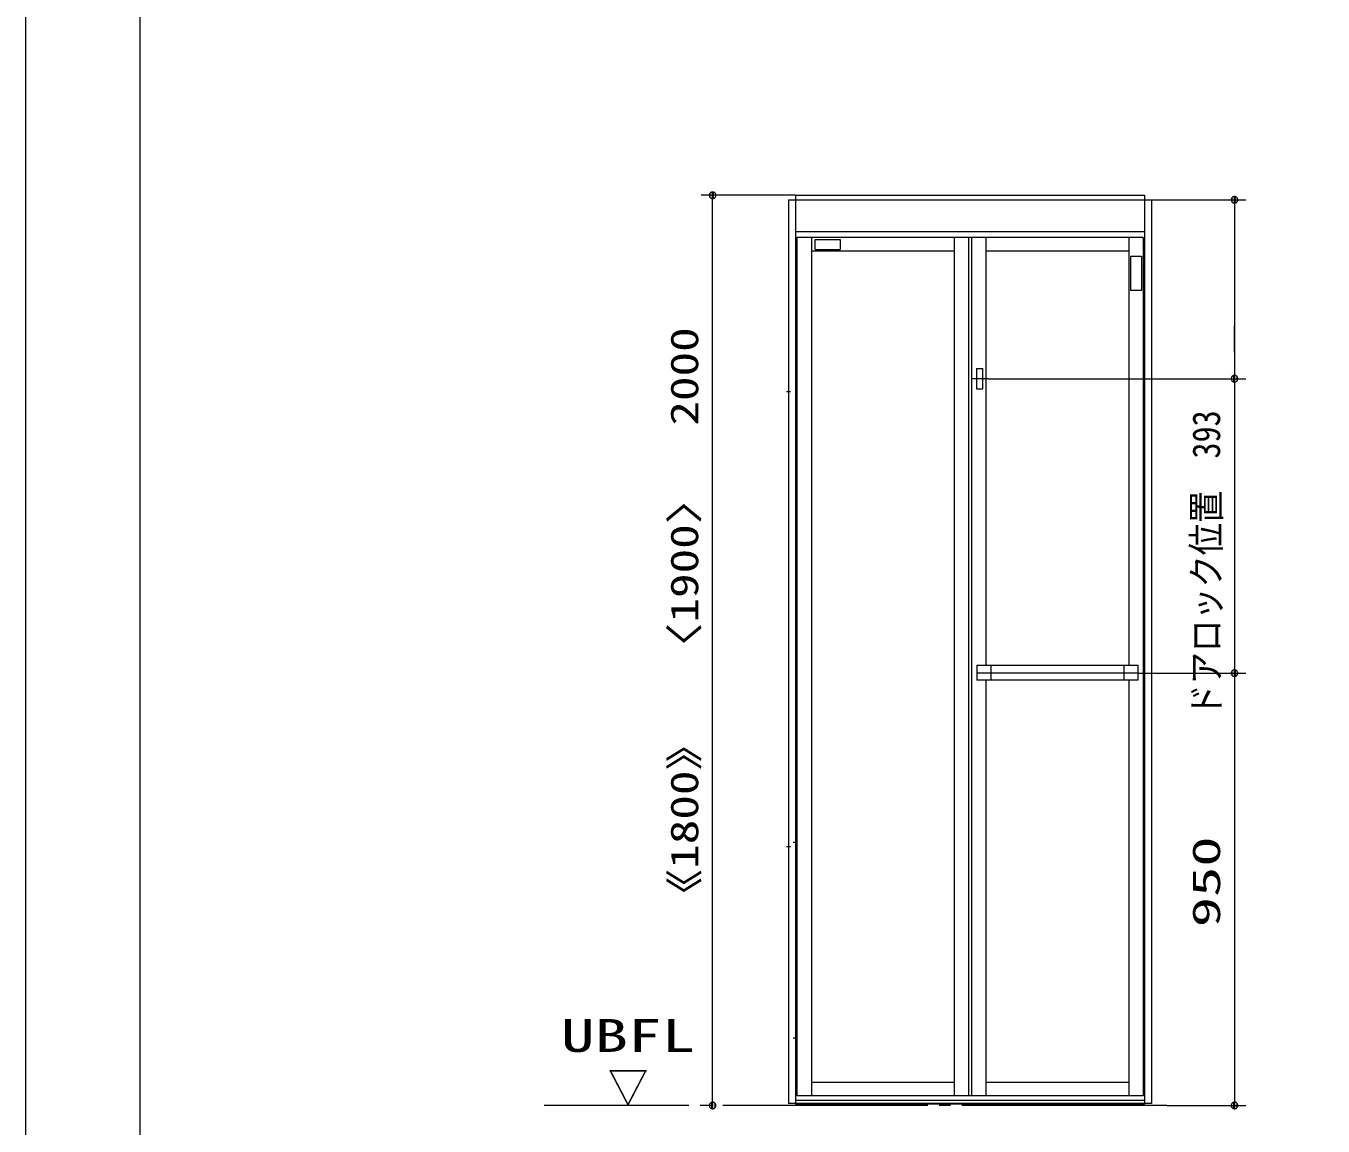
# Model space of a CAD drawing. Units: millimetres on the paper, scale 1:3. Extents: x -305 to 305, y -152 to 152.
# Drawn here: x -301 to -187.1, y -96.7 to 0 of the extents above; entities that cross this region are included whole.
import ezdxf
from ezdxf.enums import TextEntityAlignment as Align

# ---------------------------------------------------------------- set-up
doc = ezdxf.new("R2010")
doc.units = ezdxf.units.MM
doc.linetypes.add('LONG_CHAIN', pattern=[21, 18, -1, 1, -1])
for name, color, linetype, lineweight in [('0-1_RV', 7, 'Continuous', 9), ('0-2_0', 7, 'Continuous', 9), ('0-6_図面枠', 3, 'Continuous', 9), ('0-7_DEFPOINTS', 7, 'Continuous', 9)]:
    doc.layers.add(name, color=color, linetype=linetype, lineweight=lineweight)
doc.styles.add('ＭＳ ゴシック', font='')
doc.styles.get('ＭＳ ゴシック').set_extended_font_data('MS Gothic')

# ---------------------------------------------------------------- blocks, each defined once
blk = doc.blocks.new('_DOTSMALL')
at = {"layer": '0-2_0'}
for p, q in [((0.0746, 0.1), (-0.0746, 0.1)), ((0.1223, -0.0248), (-0.1223, -0.0248))]:
    blk.add_line(p, q, dxfattribs=at)
for points in [[(0.125, 0), (0.124, 0.0157), (0.1211, 0.0311), (0.1162, 0.046), (0.1095, 0.0602), (0.1011, 0.0735), (0.0911, 0.0856), (0.0797, 0.0963), (0.067, 0.1055), (0.0532, 0.1131), (0.0386, 0.1189), (0.0234, 0.1228), (0.0078, 0.1248), (-0.0078, 0.1248), (-0.0234, 0.1228), (-0.0386, 0.1189), (-0.0532, 0.1131), (-0.067, 0.1055), (-0.0797, 0.0963), (-0.0911, 0.0856), (-0.1011, 0.0735), (-0.1095, 0.0602), (-0.1162, 0.046), (-0.1211, 0.0311), (-0.124, 0.0157), (-0.125, 0), (0, 0)], [(-0.125, 0), (-0.124, -0.0157), (-0.1211, -0.0311), (-0.1162, -0.046), (-0.1095, -0.0602), (-0.1011, -0.0735), (-0.0911, -0.0856), (-0.0797, -0.0963), (-0.067, -0.1055), (-0.0532, -0.1131), (-0.0386, -0.1189), (-0.0234, -0.1228), (-0.0078, -0.1248), (0.0078, -0.1248), (0.0234, -0.1228), (0.0386, -0.1189), (0.0532, -0.1131), (0.067, -0.1055), (0.0797, -0.0963), (0.0911, -0.0856), (0.1011, -0.0735), (0.1095, -0.0602), (0.1162, -0.046), (0.1211, -0.0311), (0.124, -0.0157), (0.125, 0), (0, 0)]]:
    blk.add_lwpolyline(points, close=True, dxfattribs=at)

msp = doc.modelspace()

# ---------------------------------------------------------------- linework, layer by layer
at = {"layer": '0-1_RV'}
for p, q in [((-233.423, -14.886), (-241.697, -14.886)), ((-240.697, -94.886), (-240.697, -14.886)), ((-234.023, -15.286), (-234.023, -94.726)), ((-234.023, -15.286), (-202.143, -15.286)), ((-233.423, -14.886), (-202.743, -14.886)), ((-233.423, -14.886), (-233.423, -94.786)), ((-202.743, -14.886), (-202.743, -94.786)), ((-202.143, -15.286), (-193.85, -15.286)), ((-202.143, -15.286), (-202.143, -94.726)), ((-194.85, -15.286), (-194.85, -31.006)), ((-202.743, -18.086), (-233.423, -18.086)), ((-233.303, -18.606), (-233.303, -94.046)), ((-202.863, -18.606), (-233.303, -18.606)), ((-232.023, -18.606), (-232.023, -94.046)), ((-231.696, -18.766), (-229.496, -18.766)), ((-231.696, -19.646), (-231.696, -18.766)), ((-229.496, -18.766), (-229.496, -19.646)), ((-219.483, -18.606), (-219.483, -94.046)), ((-218.203, -18.606), (-218.203, -94.046)), ((-217.963, -18.606), (-217.963, -94.046)), ((-216.683, -18.606), (-216.683, -56.176)), ((-204.143, -18.606), (-204.143, -56.176)), ((-219.483, -19.806), (-232.023, -19.806)), ((-231.696, -19.646), (-229.496, -19.646)), ((-204.143, -19.806), (-216.683, -19.806)), ((-203.985, -20.239), (-203.985, -23.239)), ((-203.985, -20.239), (-203.021, -20.239)), ((-203.021, -20.239), (-203.021, -23.239)), ((-203.021, -23.239), (-203.985, -23.239)), ((-194.85, -28.686), (-194.85, -26.366)), ((-217.507, -30.106), (-216.947, -30.106)), ((-217.507, -30.106), (-217.507, -31.906)), ((-216.947, -31.906), (-216.947, -30.106)), ((-216.485, -31.006), (-193.85, -31.006)), ((-194.85, -31.006), (-194.85, -61.054)), ((-217.507, -31.906), (-216.947, -31.906)), ((-217.483, -56.176), (-203.343, -56.176)), ((-217.483, -56.176), (-217.483, -57.516)), ((-216.243, -56.176), (-216.243, -57.516)), ((-204.583, -56.176), (-204.583, -57.516)), ((-203.343, -56.176), (-203.343, -57.516)), ((-203.343, -56.886), (-193.85, -56.886)), ((-194.85, -56.886), (-194.85, -94.886)), ((-203.343, -57.516), (-217.483, -57.516)), ((-216.683, -57.516), (-216.683, -94.046)), ((-204.143, -57.516), (-204.143, -94.046)), ((-232.023, -92.846), (-219.483, -92.846)), ((-216.683, -92.846), (-204.143, -92.846)), ((-202.743, -94.446), (-233.423, -94.446)), ((-202.143, -94.726), (-234.023, -94.726)), ((-202.743, -94.786), (-233.423, -94.786)), ((-200.791, -94.886), (-193.85, -94.886))]:
    msp.add_line(p, q, dxfattribs=at)
at = {"layer": '0-1_RV', "linetype": 'LONG_CHAIN'}
for p, q in [((-216.485, -31.006), (-217.925, -31.006)), ((-233.863, -32.166), (-234.211, -32.166)), ((-203.343, -56.886), (-217.483, -56.886)), ((-233.3, -71.766), (-233.615, -71.766)), ((-233.282, -71.766), (-233.598, -71.766)), ((-233.863, -72.166), (-234.211, -72.166)), ((-233.3, -88.966), (-233.615, -88.966)), ((-233.282, -88.966), (-233.598, -88.966)), ((-200.791, -94.886), (-255.495, -94.886))]:
    msp.add_line(p, q, dxfattribs=at)
at = {"layer": '0-1_RV'}
msp.add_lwpolyline([(-202.863, -18.606), (-202.863, -94.046), (-233.303, -94.046)], dxfattribs=at)
at = {"layer": '0-6_図面枠'}
msp.add_lwpolyline([(-291.017, -138.498), (108.983, -138.498), (108.983, 138.502), (-291.017, 138.502)], close=True, dxfattribs=at)
at = {"layer": '0-7_DEFPOINTS'}
msp.add_line((-301.017, -148.498), (-301.017, 148.502), dxfattribs=at)

# ---------------------------------------------------------------- block references
at = {"layer": '0-1_RV', "xscale": 2.32, "yscale": 2.32}
for p, rotation in [((-240.697, -14.886), 90), ((-194.85, -15.286), 90), ((-194.85, -31.006), 270), ((-194.85, -56.886), 90), ((-240.697, -94.886), 270), ((-194.85, -94.886), 270)]:
    msp.add_blockref('_DOTSMALL', p, dxfattribs=dict(at, rotation=rotation))

# ---------------------------------------------------------------- texts
at = {"layer": '0-1_RV', "style": 'ＭＳ ゴシック'}
for s, width, p in [('《1800》\u3000〈1900〉\u30002000', 1.3, (-241.227, -78.423)), ('ドアロック位置\u3000393', 0.85, (-195.38, -60.694)), ('950', 1.6, (-195.38, -79.22))]:
    msp.add_text(s, height=2.444, rotation=90, dxfattribs=dict(at, width=width)).set_placement(p, align=Align.BOTTOM_LEFT)
for s, height, width, p in [('UBFL', 2.889, 1.5, (-254.025, -91.046)), ('▽', 2.886, 0.9, (-249.898, -95.575))]:
    msp.add_text(s, height=height, dxfattribs=dict(at, width=width)).set_placement(p, align=Align.BOTTOM_LEFT)

doc.saveas('drawing.dxf')
